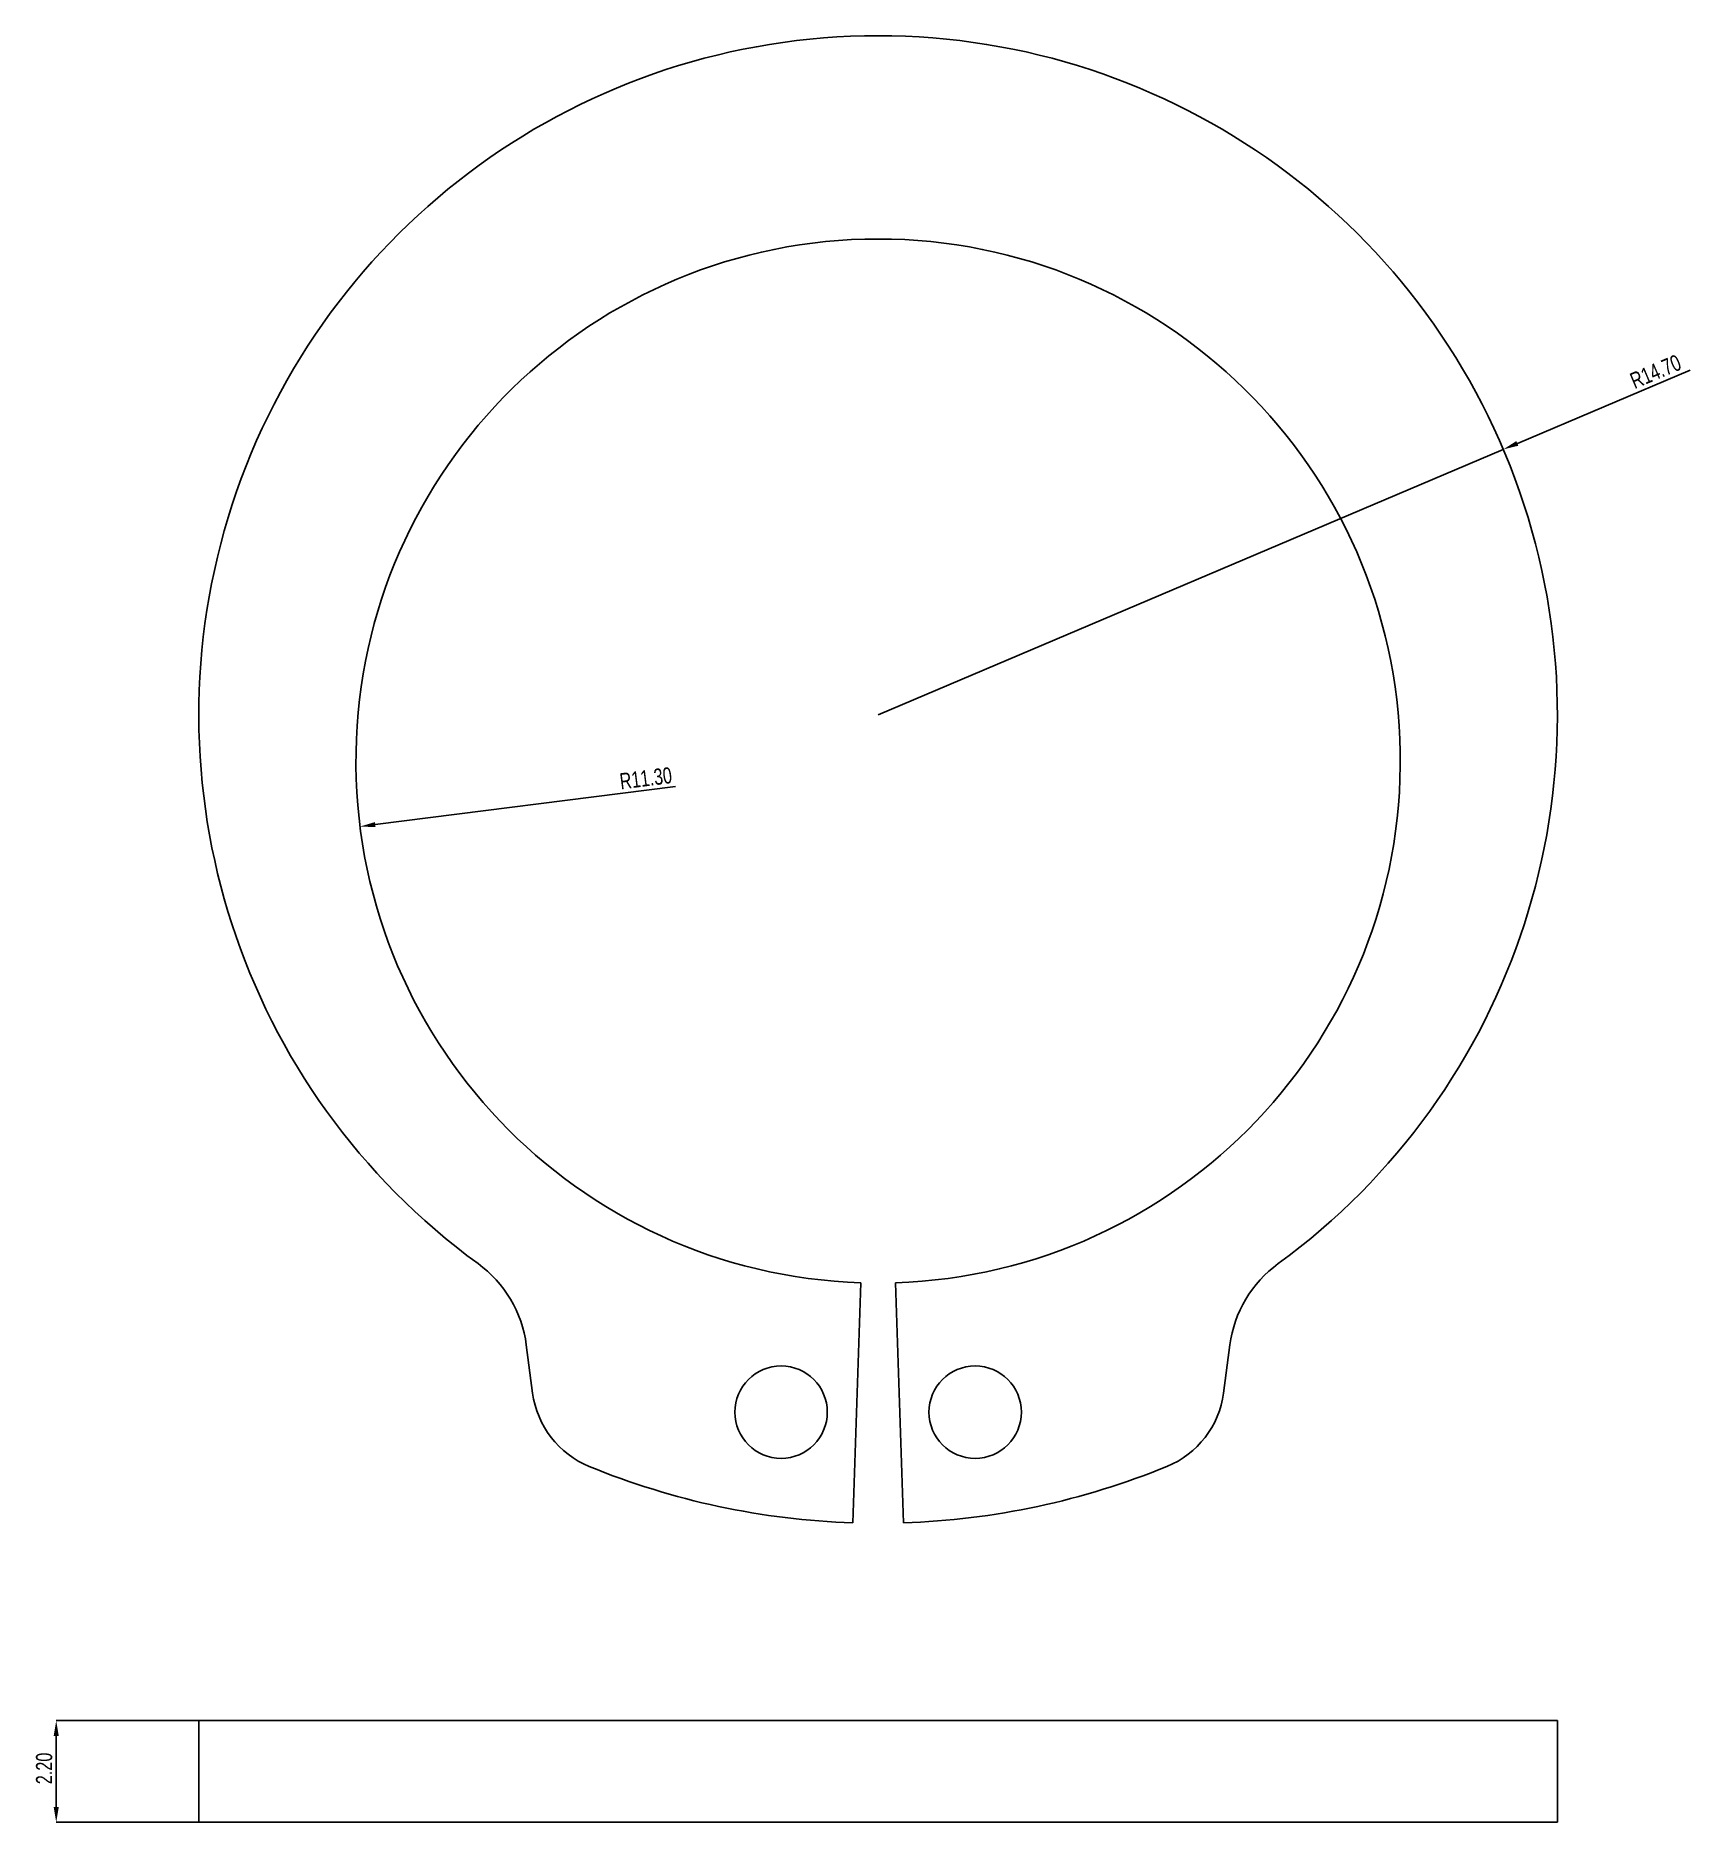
# Model space of a CAD drawing. Header units: millimetres. Extents: x -12 to 865, y -22 to 1602.
# Drawn here: x 505.1 to 865.3, y 1215.3 to 1602 of the extents above.
import ezdxf

# ---------------------------------------------------------------- set-up
doc = ezdxf.new("R2010")
doc.units = ezdxf.units.MM
doc.styles.add('SLDTEXTSTYLE0', font='TXT', dxfattribs={"width": 0.75})
doc.dimstyles.new('SLDDIMSTYLE0', dxfattribs={"dimtxt": 3.5, "dimasz": 3.302, "dimexe": 0, "dimexo": 0.0625, "dimgap": 0.875, "dimtad": 1, "dimlfac": 0.1, "dimrnd": 1e-09, "dimzin": 4, "dimdsep": 46, "dimtxsty": 'SLDTEXTSTYLE0', "dimsah": 1, "dimcen": 0, "dimadec": 0, "dimazin": 1, "dimtfac": 1, "dimtmove": 0, "dimatfit": 3, "dimfxl": 0, "dimfrac": 2, "dimtolj": 1, "dimtzin": 12, "dimarcsym": 0})
doc.dimstyles.new('SLDDIMSTYLE1', dxfattribs={"dimtxt": 3.5, "dimasz": 3.302, "dimexe": 0, "dimexo": 0.0625, "dimgap": 0.875, "dimtad": 1, "dimlfac": 0.1, "dimrnd": 1e-09, "dimzin": 0, "dimdsep": 46, "dimtxsty": 'SLDTEXTSTYLE0', "dimsah": 1, "dimcen": 0.09, "dimadec": 0, "dimazin": 0, "dimtfac": 1, "dimtmove": 0, "dimatfit": 0, "dimfxl": 0, "dimfrac": 2, "dimtolj": 1, "dimtzin": 12, "dimarcsym": 0})

# ---------------------------------------------------------------- blocks, each defined once
blk = doc.blocks.new('*D69')
at = {"color": 0, "linetype": 'Continuous', "lineweight": -2}
blk.add_line((643.51, 1439.49), (578.52, 1431.27), dxfattribs=at)
at = {"color": 0, "linetype": 'Continuous'}
blk.add_solid([(578.45, 1431.82), (578.59, 1430.73), (575.24, 1430.86)], dxfattribs=at)
at = {"layer": 'Defpoints', "color": 0, "linetype": 'Continuous'}
for p in [(687.35, 1445.04), (575.24, 1430.86)]:
    blk.add_point(p, dxfattribs=at)
at = {"color": 0, "linetype": 'Continuous', "lineweight": 18, "insert": (631.24, 1442.35), "char_height": 3.5, "attachment_point": 1, "rotation": 7.2091, "style": 'SLDTEXTSTYLE0'}
blk.add_mtext('\\A1;R11.30', dxfattribs=at)
blk = doc.blocks.new('*D70')
at = {"color": 0, "linetype": 'Continuous', "lineweight": -2}
for p, q in [((863.09, 1529.68), (825.69, 1513.79)), ((687.35, 1455.04), (822.65, 1512.5))]:
    blk.add_line(p, q, dxfattribs=at)
at = {"color": 0, "linetype": 'Continuous'}
blk.add_solid([(825.47, 1514.3), (825.9, 1513.29), (822.65, 1512.5)], dxfattribs=at)
at = {"layer": 'Defpoints', "color": 0, "linetype": 'Continuous'}
for p in [(822.65, 1512.5), (687.35, 1455.04)]:
    blk.add_point(p, dxfattribs=at)
at = {"color": 0, "linetype": 'Continuous', "lineweight": 18, "insert": (849.7, 1528.75), "char_height": 3.5, "attachment_point": 1, "rotation": 23.0111, "style": 'SLDTEXTSTYLE0'}
blk.add_mtext('\\A1;R14.70', dxfattribs=at)
blk = doc.blocks.new('*D68')
at = {"color": 0, "linetype": 'Continuous', "lineweight": -2}
for p, q in [((540.29, 1237.32), (509.48, 1237.32)), ((509.48, 1234.02), (509.48, 1218.62)), ((540.29, 1215.32), (509.48, 1215.32))]:
    blk.add_line(p, q, dxfattribs=at)
at = {"color": 0, "linetype": 'Continuous'}
for points in [[(508.93, 1234.02), (510.03, 1234.02), (509.48, 1237.32)], [(508.93, 1218.62), (510.03, 1218.62), (509.48, 1215.32)]]:
    blk.add_solid(points, dxfattribs=at)
at = {"layer": 'Defpoints', "color": 0, "linetype": 'Continuous'}
for p in [(540.35, 1237.32), (509.48, 1215.32), (540.35, 1215.32)]:
    blk.add_point(p, dxfattribs=at)
at = {"color": 0, "linetype": 'Continuous', "lineweight": 18, "insert": (505.1, 1226.97), "char_height": 3.5, "attachment_point": 2, "rotation": 90, "style": 'SLDTEXTSTYLE0'}
blk.add_mtext('\\A1;2.20', dxfattribs=at)

msp = doc.modelspace()

# ---------------------------------------------------------------- linework, layer by layer
at = {"color": 7, "linetype": 'Continuous', "lineweight": 25}
for p, q in [((681.848, 1280.13), (683.581, 1332.101)), ((691.115, 1332.101), (692.848, 1280.13)), ((611.216, 1318.647), (612.587, 1308.236)), ((762.109, 1308.236), (763.48, 1318.647)), ((540.35, 1237.32), (540.35, 1215.32)), ((834.345, 1237.32), (540.35, 1237.32)), ((834.345, 1215.32), (834.345, 1237.32)), ((834.345, 1215.32), (540.35, 1215.32))]:
    msp.add_line(p, q, dxfattribs=at)
for centre in [(666.348, 1304.094), (708.348, 1304.094)]:
    msp.add_circle(centre, 10, dxfattribs=at)
for centre, radius, start, end in [((687.348, 1455.041), 146.997, 306.08866, 233.91134), ((687.348, 1445.038), 113, 271.91021, 268.08979), ((585.458, 1315.256), 25.98, 7.5, 53.91134), ((789.238, 1315.256), 25.98, 126.08866, 172.5), ((632.415, 1310.847), 20, 187.5, 247.73785), ((742.28, 1310.847), 20, 292.26215, 352.5), ((687.348, 1445.038), 165, 247.73785, 268.08979), ((687.348, 1445.038), 165, 271.91021, 292.26215)]:
    msp.add_arc(centre, radius, start, end, dxfattribs=at)

# ---------------------------------------------------------------- dimensions: what is measured, and where the dimension line sits
at = {"color": 7, "linetype": 'Continuous', "lineweight": 18}
for center, mpoint, picture, middle in [((687.348, 1455.041), (822.649, 1512.504), '*D70', (856.85, 1527.029)), ((687.348, 1445.038), (575.241, 1430.858), '*D69', (637.213, 1438.697))]:
    dim = msp.add_radius_dim(center=center, mpoint=mpoint, dimstyle='SLDDIMSTYLE0', dxfattribs=at)
    dim.commit()
    dim.dimension.update_dxf_attribs({"geometry": picture, "text_midpoint": middle, "dimtype": 164})
dim = msp.add_linear_dim(base=(509.478, 1215.32), p1=(540.35, 1237.32), p2=(540.35, 1215.32), angle=90, dimstyle='SLDDIMSTYLE1', dxfattribs=at)
dim.commit()
dim.dimension.update_dxf_attribs({"geometry": '*D68', "text_midpoint": (509.478, 1226.973), "dimtype": 160})

doc.saveas('drawing.dxf')
